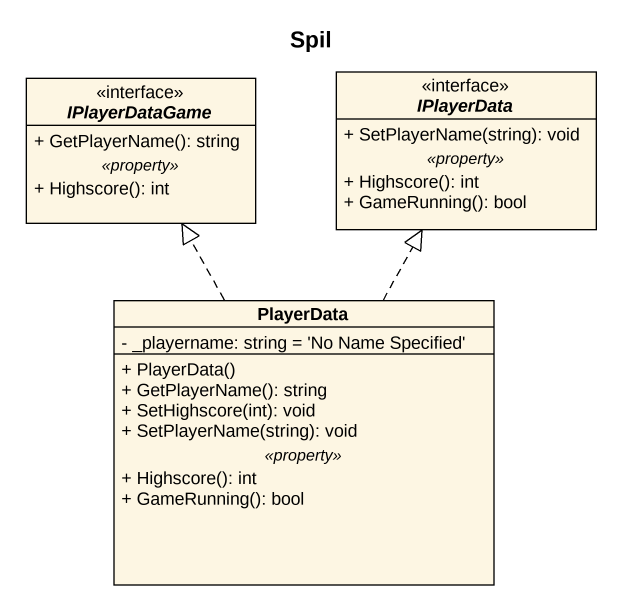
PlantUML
@startuml
title Spil
hide circle
hide empty members
skinparam classAttributeIconSize 0
interface IPlayerDataGame <<interface>> {
  + GetPlayerName(): string
  .. <<property>> ..
  + Highscore(): int
}
interface IPlayerData <<interface>> {
  + SetPlayerName(string): void
  .. <<property>> ..
  + Highscore(): int
  + GameRunning(): bool
}
class PlayerData {
  - _playername: string = 'No Name Specified'
  --
  + PlayerData()
  + GetPlayerName(): string
  + SetHighscore(int): void
  + SetPlayerName(string): void
  .. <<property>> ..
  + Highscore(): int
  + GameRunning(): bool
}
PlayerData .up.|> IPlayerDataGame
PlayerData .up.|> IPlayerData
@enduml
